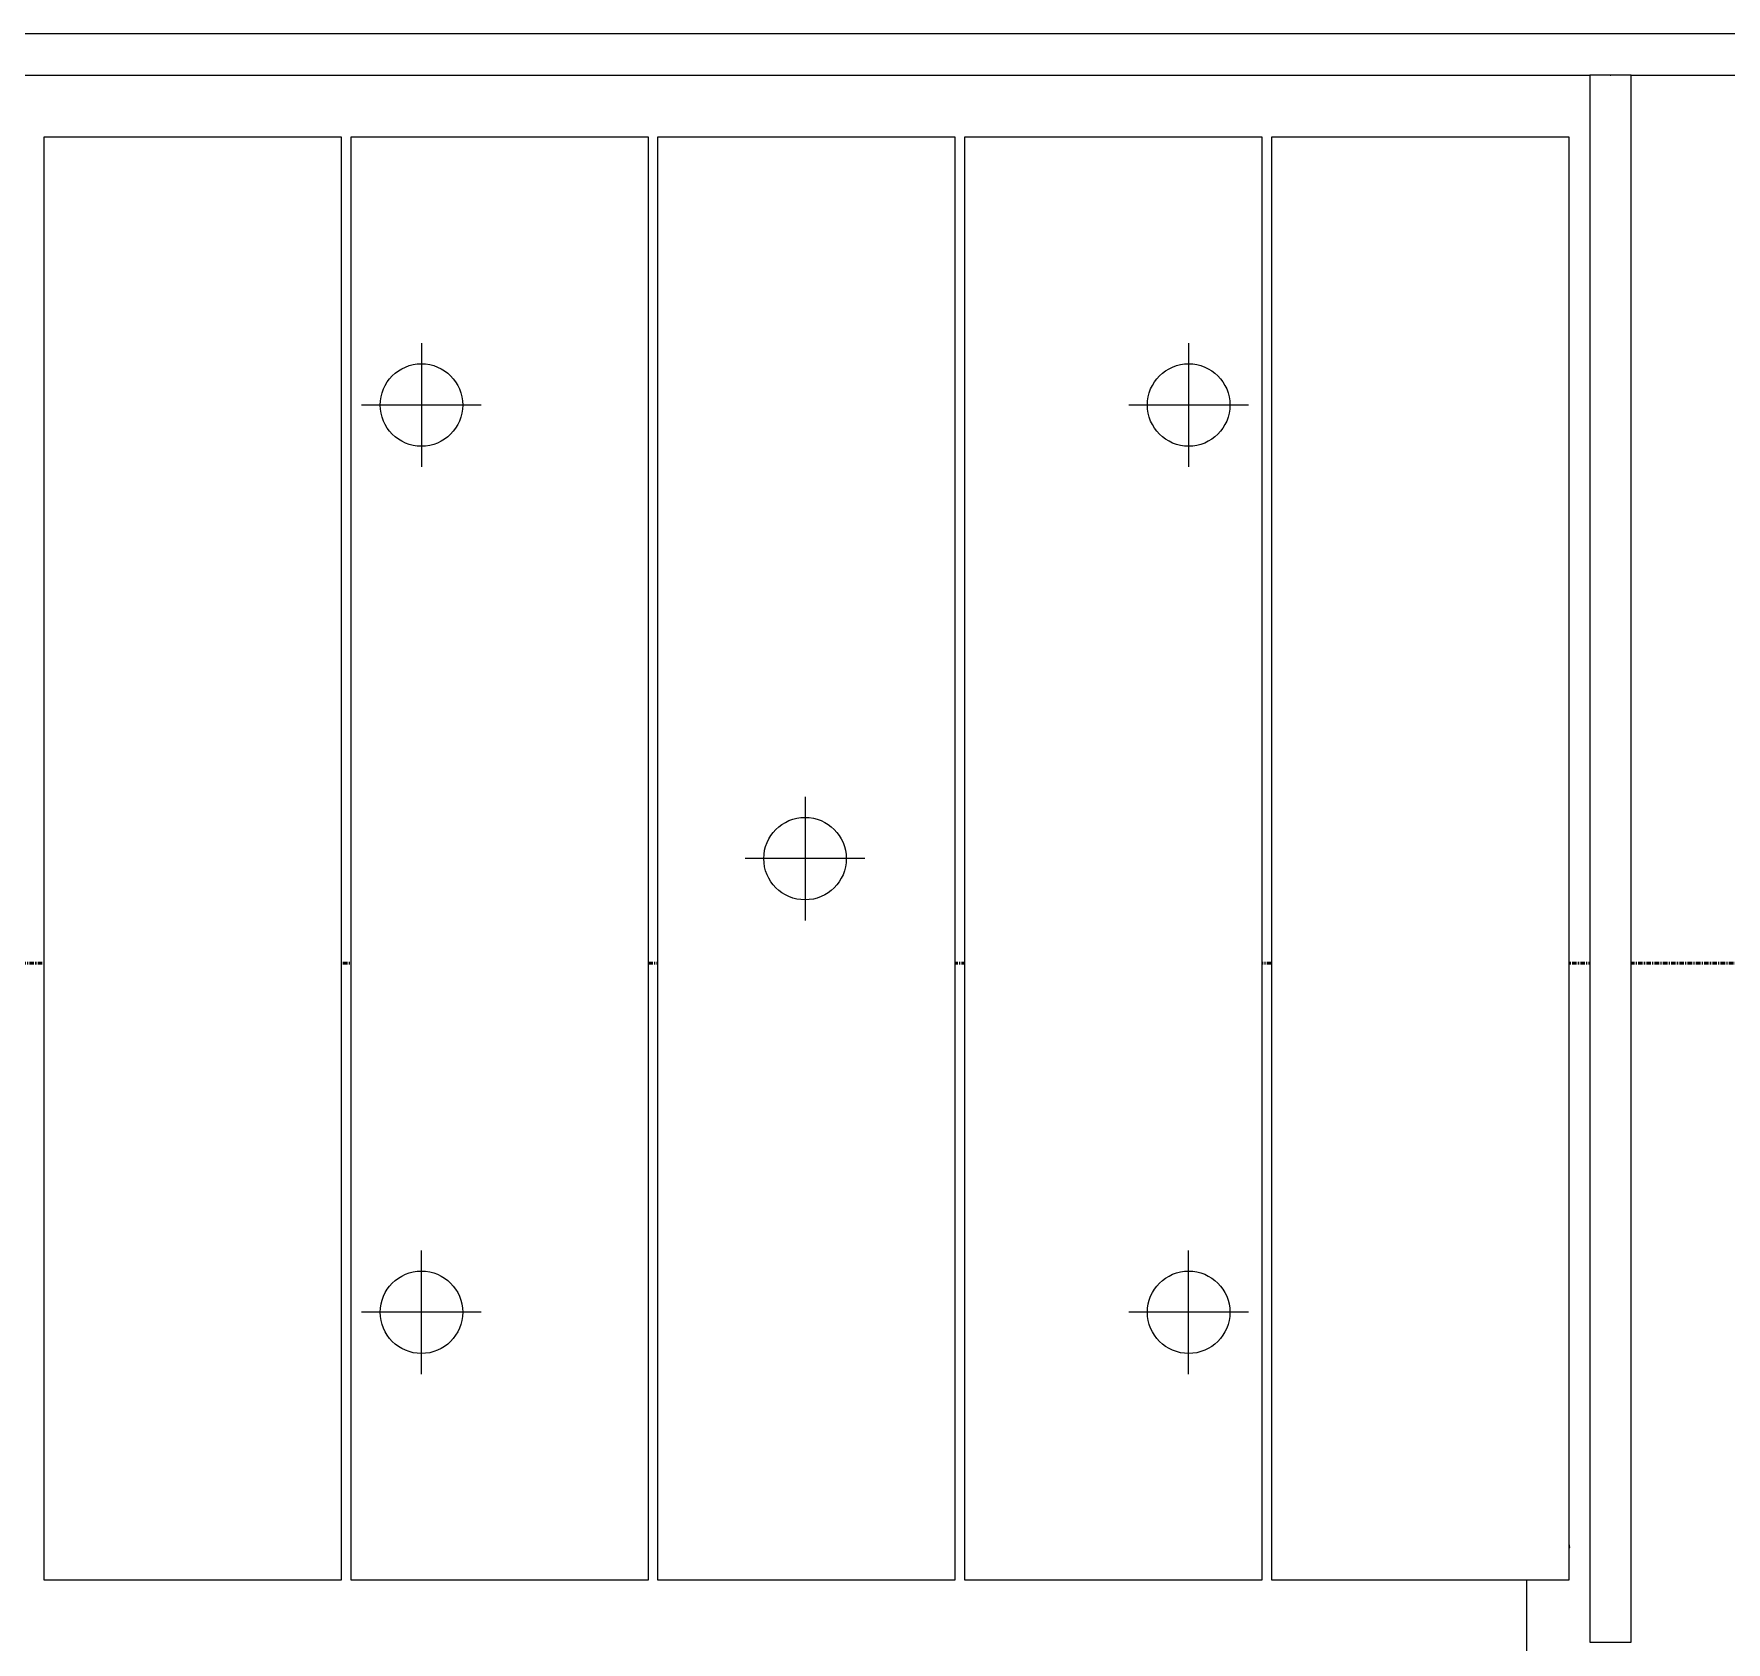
# Model space of a CAD drawing. Header units: millimetres. Extents: x -794334 to -714814, y -17806 to 22403.
# Drawn here: x -741119 to -739067, y -2421 to -471 of the extents above; entities that cross this region are included whole.
import ezdxf
from ezdxf.xclip import XClip

# ---------------------------------------------------------------- set-up
doc = ezdxf.new("R2010")
doc.units = ezdxf.units.MM
doc.header["$XCLIPFRAME"] = 0
doc.linetypes.add('DPA_Grid _ Level 100', pattern=[10, 5.5, -1.6, 1.3, -1.6])
for name, color, linetype in [('000 - WIPEOUT', 250, 'Continuous'), ('A04_TUBE SERIES', 2, 'Continuous'), ('A11_ALU.SOLID SHEET', 2, 'Continuous')]:
    doc.layers.add(name, color=color, linetype=linetype)
for name, color, linetype, lineweight in [('A-ANNO-NOTE', 3, 'Continuous', 25), ('A-DETL-GENF', 2, 'Continuous', 9), ('E-LITE-EQPM', 2, 'Continuous', 9), ('G-ANNO-SECL', 3, 'Continuous', 9)]:
    doc.layers.add(name, color=color, linetype=linetype, lineweight=lineweight)

# ---------------------------------------------------------------- blocks, each defined once
blk = doc.blocks.new('*U1415')
blk.add_attdef('EXTR.OVL-LENGTH_', (-25, -59.1), '', height=5)
blk.add_wipeout([(-25, 0), (25, 0), (25, 10747.5), (-25, 10697.5)]).dxf.layer = '000 - WIPEOUT'
at = {"layer": 'A04_TUBE SERIES', "color": 0}
blk.add_lwpolyline([(-25, 0), (25, 0), (25, 10747.5), (-25, 10697.5)], close=True, dxfattribs=at)
blk = doc.blocks.new('*U1420')
blk.add_attdef('EXTR.OVL-LENGTH_', (-25, -59.1), '', height=5)
blk.add_wipeout([(-25, 0), (25, 0), (25, 1900), (-25, 1900)]).dxf.layer = '000 - WIPEOUT'
blk.add_point((0, 0))
at = {"layer": 'A04_TUBE SERIES', "color": 0}
blk.add_lwpolyline([(-25, 0), (25, 0), (25, 1900), (-25, 1900)], close=True, dxfattribs=at)
blk = doc.blocks.new('*U1541')
at = {"color": 6}
blk.add_point((-37.5, 0), dxfattribs=at)
at = {"color": 3}
for points in [[(-875, 924), (875, 924), (875, 564), (-875, 564)], [(-875, 552), (875, 552), (875, 192), (-875, 192)], [(-875, -192), (875, -192), (875, -552), (-875, -552)], [(-875, -564), (875, -564), (875, -924), (-875, -924)]]:
    blk.add_wipeout(points, dxfattribs=at).dxf.layer = '000 - WIPEOUT'
at = {"layer": 'A11_ALU.SOLID SHEET', "color": 0, "linetype": 'ByBlock'}
for points in [[(875, 564), (-875, 564), (-875, 924), (875, 924)], [(875, 192), (-875, 192), (-875, 552), (875, 552)], [(875, -552), (-875, -552), (-875, -192), (875, -192)], [(875, -924), (-875, -924), (-875, -564), (875, -564)]]:
    blk.add_lwpolyline(points, close=True, dxfattribs=at)
at = {"color": 3}
blk.add_wipeout([(-875, 180), (875, 180), (875, -180), (-875, -180)], dxfattribs=at).dxf.layer = '000 - WIPEOUT'
at = {"layer": 'A11_ALU.SOLID SHEET', "color": 0, "linetype": 'ByBlock'}
blk.add_lwpolyline([(875, -180), (-875, -180), (-875, 180), (875, 180)], close=True, dxfattribs=at)
blk = doc.blocks.new('*U1629')
at = {"layer": 'A11_ALU.SOLID SHEET', "linetype": 'ByBlock', "rotation": 90}
for name, p in [('*U1415', (12047, -4075.5)), ('*U1541', (4499, -5050.5))]:
    blk.add_blockref(name, p, dxfattribs=at)
at = {"layer": 'A11_ALU.SOLID SHEET', "linetype": 'ByBlock', "rotation": 180}
blk.add_blockref('*U1420', (5473.5, -4100.5), dxfattribs=at)
blk = doc.blocks.new('LGF_DL_SAA_LowPower_DL1a1 - LGF_DL_SAA_LowPower_DL1a-12437659-4150-01 CONCOURSE LEVEL - REFLECTED CEILING PLAN')
at = {"layer": 'A-DETL-GENF'}
for p, q in [((0, 75), (0, -75)), ((72.5, 0), (-72.5, 0))]:
    blk.add_line(p, q, dxfattribs=at)
blk.add_circle((0, 0), 50, dxfattribs=at)
blk = doc.blocks.new('LGF_DL_SAA_LowPower_DL1a1 - LGF_DL_SAA_LowPower_DL1a-12438006-4150-01 CONCOURSE LEVEL - REFLECTED CEILING PLAN')
at = {"layer": 'A-DETL-GENF'}
for p, q in [((0, -75), (0, 75)), ((72.5, 0), (-72.5, 0))]:
    blk.add_line(p, q, dxfattribs=at)
blk.add_circle((0, 0), 50, dxfattribs=at)
blk = doc.blocks.new('C-1-PP19-AR-4150-01-B_20250901-115810_EXDOWNLIGHT')
at = {"layer": 'E-LITE-EQPM'}
for name, p, rotation in [('LGF_DL_SAA_LowPower_DL1a1 - LGF_DL_SAA_LowPower_DL1a-12437659-4150-01 CONCOURSE LEVEL - REFLECTED CEILING PLAN', (4033.5, -4500.5), 359.9999881697653), ('LGF_DL_SAA_LowPower_DL1a1 - LGF_DL_SAA_LowPower_DL1a-12437659-4150-01 CONCOURSE LEVEL - REFLECTED CEILING PLAN', (4963.5, -4500.5), 359.9999881697653), ('LGF_DL_SAA_LowPower_DL1a1 - LGF_DL_SAA_LowPower_DL1a-12437659-4150-01 CONCOURSE LEVEL - REFLECTED CEILING PLAN', (4498.5, -5050.5), 359.9999881697653), ('LGF_DL_SAA_LowPower_DL1a1 - LGF_DL_SAA_LowPower_DL1a-12438006-4150-01 CONCOURSE LEVEL - REFLECTED CEILING PLAN', (4033.5, -5600.5), 1.18302346677688e-05), ('LGF_DL_SAA_LowPower_DL1a1 - LGF_DL_SAA_LowPower_DL1a-12438006-4150-01 CONCOURSE LEVEL - REFLECTED CEILING PLAN', (4963.5, -5600.5), 1.18302346677688e-05)]:
    blk.add_blockref(name, p, dxfattribs=dict(at, rotation=rotation))

msp = doc.modelspace()

# ---------------------------------------------------------------- hatches: boundary and pattern name
at = {"layer": 'A-ANNO-NOTE'}
msp.add_hatch(color=256, dxfattribs=at).paths.add_polyline_path([(-739309.5, -2006.8), (-739362.4, -2306.8), (-739256.7, -2306.8)])

# ---------------------------------------------------------------- linework, layer by layer
for p, q in [((-739309.5, -2006.8), (-739362.4, -2306.8)), ((-739309.5, -2006.8), (-739310, -11249.3)), ((-739256.7, -2306.8), (-739309.5, -2006.8)), ((-739362.4, -2306.8), (-739256.7, -2306.8))]:
    msp.add_line(p, q, dxfattribs=at)
at = {"layer": 'G-ANNO-SECL', "linetype": 'DPA_Grid _ Level 100', "lineweight": 50}
msp.add_line((-792444.1, -1598.3), (-717748.3, -1598.3), dxfattribs=at)

# ---------------------------------------------------------------- next in the draw order: block references
ref = msp.add_blockref('*U1629', (-744681.2, 3579))
XClip(ref).set_block_clipping_path([(-45802.4668593339, -9620.0029952967), (23702.8690583039, 10334.9999958097)])

# ---------------------------------------------------------------- next in the draw order: block references
ref = msp.add_blockref('C-1-PP19-AR-4150-01-B_20250901-115810_EXDOWNLIGHT', (-744682.4, 3579))
XClip(ref).set_block_clipping_path([(-45801.3280238605, -9620.0029952967), (23704.0078937773, 10334.9999958097)])

doc.saveas('drawing.dxf')
